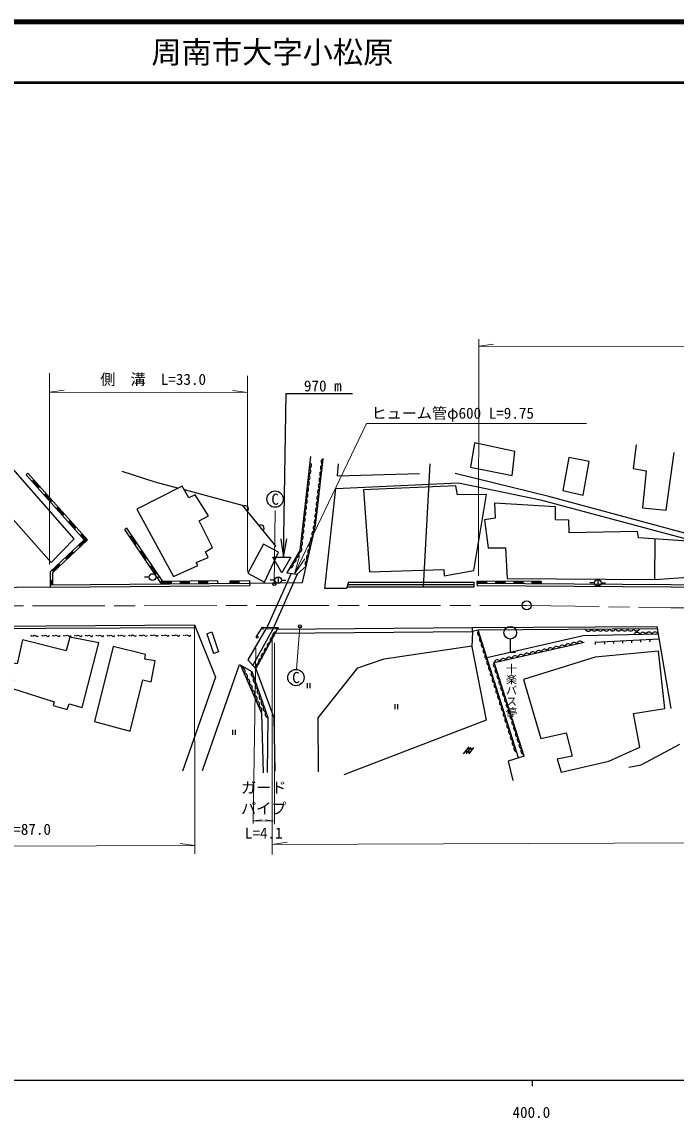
# Model space of a CAD drawing. Units: millimetres at full size, sheet at 1:1000; details may follow other scales. Extents: x 40000 to 680000, y 20000 to 380000.
# Drawn here: x 383617 to 491775, y 198715 to 380000 of the extents above; entities that cross this region are included whole.
import ezdxf
from ezdxf.enums import TextEntityAlignment as Align

# ---------------------------------------------------------------- set-up
doc = ezdxf.new("R2010")
doc.units = ezdxf.units.MM
doc.header["$LTSCALE"] = 1000
doc.linetypes.add('CHAIN', pattern=[18.5, 12, -1.5, 3.5, -1.5])
for name, color, linetype, lineweight in [('M-BGD', 7, 'Continuous', 25), ('M-BGD-EXST', 7, 'Continuous', 25), ('M-BMK', 2, 'CHAIN', 13), ('M-BMK-SRVR', 3, 'Continuous', 25), ('M-STR-HTXT', 7, 'Continuous', 13), ('M-TTL', 2, 'Continuous', 140), ('M-TTL-BAND', 7, 'Continuous', 25), ('M-TTL-LINE', 7, 'Continuous', 50)]:
    doc.layers.add(name, color=color, linetype=linetype, lineweight=lineweight)
doc.layers.add('M-BMK-HTXT', color=7, linetype='Continuous')
doc.layers.add('M-TTL-TXT', color=7, linetype='Continuous')
doc.styles.add('@ＭＳ ゴシック', font='')
doc.styles.add('ＭＳ ゴシック', font='')
doc.styles.get('@ＭＳ ゴシック').set_extended_font_data('@MS Gothic')
doc.styles.get('ＭＳ ゴシック').set_extended_font_data('MS Gothic')

# ---------------------------------------------------------------- blocks, each defined once
blk = doc.blocks.new('open_arrow')
at = {"color": 0, "linetype": 'Continuous', "lineweight": -2}
blk.add_lwpolyline([(7.5, 1.25), (0, 0), (7.5, -1.25)], dxfattribs=at)

msp = doc.modelspace()

# ---------------------------------------------------------------- hatches: boundary and pattern name
at = {"layer": 'M-BGD'}
for points in [[(385594, 304265), (385296, 303999), (386295, 302880), (386593, 303147)], [(387593, 302028), (387294, 301762), (388294, 300643), (388592, 300910)], [(389591, 299791), (389293, 299524), (390292, 298406), (390591, 298672)], [(391590, 297554), (391292, 297287), (392291, 296168), (392589, 296435)], [(393588, 295316), (393290, 295050), (393909, 294357), (392968, 293476), (393241, 293184), (394468, 294332)], [(401808, 295031), (401477, 294807), (402315, 293563), (402646, 293787)], [(392146, 292158), (391873, 292450), (390778, 291425), (391052, 291133)], [(403484, 292542), (403152, 292319), (403990, 291075), (404322, 291298)], [(389957, 290108), (389683, 290400), (388588, 289374), (388862, 289082)], [(405160, 290054), (404828, 289831), (405666, 288586), (405998, 288810)], [(388679, 287668), (388279, 287663), (388288, 286904), (388688, 286908)], [(408286, 287486), (406898, 287474), (406836, 287566), (406504, 287342), (406686, 287072), (408290, 287086)], [(411286, 287514), (409786, 287500), (409790, 287100), (411290, 287114)], [(414286, 287541), (412786, 287527), (412790, 287127), (414290, 287141)], [(419541, 287589), (418041, 287575), (418045, 287175), (419545, 287189)], [(460446, 287525), (458897, 287536), (458894, 287136), (460444, 287125)], [(463446, 287503), (461946, 287514), (461944, 287114), (463443, 287103)], [(466446, 287482), (464946, 287493), (464943, 287093), (466443, 287082)], [(469446, 287460), (467946, 287471), (467943, 287071), (469443, 287060)]]:
    msp.add_hatch(color=256, dxfattribs=at).paths.add_polyline_path(points)

# ---------------------------------------------------------------- linework, layer by layer
for p, q in [((451041, 306923), (449984, 286565)), ((384296, 305118), (384595, 305384)), ((385296, 303999), (385594, 304265)), ((386295, 302880), (386593, 303147)), ((387294, 301762), (387593, 302028)), ((388294, 300643), (388592, 300910)), ((389293, 299524), (389591, 299791)), ((390292, 298406), (390591, 298672)), ((391292, 297287), (391590, 297554)), ((392291, 296168), (392589, 296435)), ((400971, 296275), (400639, 296052)), ((406686, 287072), (400639, 296052)), ((393290, 295050), (393588, 295316)), ((401808, 295031), (401477, 294807)), ((402646, 293787), (402315, 293563)), ((488258, 294482), (488222, 287812)), ((391873, 292450), (392146, 292158)), ((392968, 293476), (393241, 293184)), ((403484, 292542), (403152, 292319)), ((389683, 290400), (389957, 290108)), ((390778, 291425), (391052, 291133)), ((404322, 291298), (403990, 291075)), ((388588, 289374), (388862, 289082)), ((405160, 290054), (404828, 289831)), ((405998, 288810), (405666, 288586)), ((428115, 288784), (424007, 279597)), ((429153, 288657), (425089, 279566)), ((388279, 287663), (388679, 287668)), ((388288, 286904), (421272, 287205)), ((388288, 286904), (388292, 286504)), ((388292, 286504), (421276, 286805)), ((404656, 288193), (403906, 288193)), ((405756, 288193), (406506, 288193)), ((406836, 287566), (406504, 287342)), ((408286, 287486), (408290, 287086)), ((409786, 287500), (409790, 287100)), ((411286, 287514), (411290, 287114)), ((412786, 287527), (412790, 287127)), ((414286, 287541), (414290, 287141)), ((415927, 287556), (415931, 287156)), ((418041, 287575), (421269, 287605)), ((418045, 287175), (418041, 287575)), ((419545, 287189), (419541, 287589)), ((421269, 287605), (421272, 287205)), ((421272, 287205), (421276, 286805)), ((425425, 287665), (424675, 287665)), ((425975, 288215), (425975, 287115)), ((426525, 287665), (427275, 287665)), ((437348, 286565), (458401, 286565)), ((437475, 286965), (458401, 286965)), ((437602, 287365), (458401, 287365)), ((458401, 286565), (458401, 287365)), ((458894, 287136), (458891, 286736)), ((458894, 287136), (458897, 287536)), ((469446, 287460), (458897, 287536)), ((460446, 287525), (460444, 287125)), ((461946, 287514), (461944, 287114)), ((463446, 287503), (463443, 287103)), ((464946, 287493), (464943, 287093)), ((466446, 287482), (466443, 287082)), ((467946, 287471), (467943, 287071)), ((469446, 287460), (469443, 287060)), ((478276, 287220), (477526, 287220)), ((478826, 287770), (478826, 286670)), ((479376, 287220), (480126, 287220)), ((412173, 280262), (412175, 279862)), ((425089, 279566), (421789, 273597)), ((425728, 279548), (458134, 279821)), ((458134, 279821), (488588, 280021)), ((458139, 279171), (458134, 279821)), ((465725, 258293), (459066, 279427)), ((488588, 280021), (490919, 266471)), ((414188, 278821), (415031, 279105)), ((414188, 278821), (415296, 275533)), ((415031, 279105), (416139, 275817)), ((425538, 278896), (458139, 279171)), ((461714, 274083), (476564, 277427)), ((464352, 277939), (464352, 275764)), ((478338, 277427), (488943, 277960)), ((478476, 277034), (478456, 277433)), ((479974, 277109), (479954, 277508)), ((481473, 277184), (481453, 277584)), ((482971, 277259), (482951, 277659)), ((484469, 277335), (484449, 277734)), ((485967, 277410), (485947, 277809)), ((487465, 277485), (487445, 277885)), ((416139, 275817), (415296, 275533)), ((464352, 275764), (465241, 275764)), ((466664, 258595), (461714, 274083)), ((430777, 270625), (430777, 269842)), ((431244, 270625), (431244, 269842)), ((445272, 267142), (445272, 266359)), ((445738, 267142), (445738, 266359)), ((418426, 262906), (418426, 262123)), ((418893, 262906), (418893, 262123)), ((456603, 258943), (457550, 260117)), ((456999, 259163), (457217, 259433)), ((457086, 258973), (457915, 260028)), ((457404, 259665), (457622, 259935)), ((457415, 259106), (457633, 259376)), ((457570, 258963), (458340, 259979)), ((457812, 259598), (458030, 259868))]:
    msp.add_line(p, q, dxfattribs=at)
for points in [[(426883, 291493), (427301, 318547), (438280, 318547)], [(485156, 310076), (484667, 306128), (486853, 305748), (486205, 299634), (490145, 299232), (491441, 308807)], [(388292, 286504), (371610, 286369), (340361, 286087), (332241, 286007), (329511, 286516), (326981, 289492), (327678, 301175), (328655, 306974)], [(379207, 301017), (388471, 290595), (392231, 294492), (381346, 306947)], [(421272, 287205), (429997, 287272), (432166, 296712), (433433, 307745)], [(431347, 308139), (429584, 292604), (427440, 288867), (429153, 288657), (430627, 290014)], [(435919, 306933), (435758, 304922), (449344, 305304)], [(384296, 305118), (393909, 294357), (388263, 289069), (388288, 286904)], [(384595, 305384), (394468, 294332), (388665, 288898), (388688, 286908)], [(400139, 305683), (405592, 303955), (409508, 302911)], [(551522, 302494), (528177, 300325), (521138, 298950), (512570, 296150), (497297, 294373), (470753, 301499), (455243, 305331)], [(437602, 287365), (437262, 286294), (433722, 286294), (435534, 302818), (455818, 303770), (469354, 300954), (496766, 293622), (513037, 295468), (521721, 297965), (528020, 299470), (551249, 301424), (556451, 297235), (557026, 290792)], [(410433, 302665), (420056, 300100), (425606, 293248)], [(415927, 287556), (406898, 287474), (400971, 296275)], [(565453, 292168), (553089, 290149), (539570, 288057), (532115, 287372), (527414, 287065), (514620, 286445), (508492, 286303), (498953, 286448), (458891, 286736)], [(565392, 292563), (553027, 290545), (539521, 288454), (532084, 287771), (527391, 287465), (514606, 286845), (508491, 286703), (498957, 286848), (458894, 287136)], [(326080, 278370), (327781, 279867), (351881, 279928), (387549, 280111), (412173, 280262)], [(326309, 278039), (327932, 279467), (351883, 279528), (387551, 279711), (412175, 279862)], [(412173, 280262), (415637, 271620), (410177, 256099)], [(425728, 279548), (423927, 279600), (420976, 274505), (422315, 273010), (425895, 279549)], [(422404, 278335), (423374, 279888), (425857, 279847)], [(488657, 279622), (459066, 279427), (458139, 279171)], [(385405, 278437), (385700, 278562), (386120, 278347), (386353, 278493)], [(387205, 278443), (387500, 278567), (387920, 278353), (388153, 278499)], [(389005, 278449), (389300, 278573), (389720, 278358), (389953, 278504)], [(390805, 278454), (391100, 278578), (391520, 278364), (391753, 278510)], [(392605, 278460), (392900, 278584), (393320, 278369), (393553, 278515)], [(394405, 278465), (394700, 278590), (395120, 278375), (395353, 278521)], [(396205, 278471), (396500, 278595), (396920, 278380), (397153, 278527)], [(398005, 278476), (398300, 278601), (398720, 278386), (398953, 278532)], [(399805, 278482), (400100, 278606), (400520, 278391), (400753, 278538)], [(401605, 278487), (401900, 278612), (402320, 278397), (402553, 278543)], [(403405, 278493), (403700, 278617), (404120, 278402), (404353, 278549)], [(405205, 278498), (405500, 278623), (405920, 278408), (406153, 278554)], [(407005, 278504), (407300, 278628), (407720, 278414), (407953, 278560)], [(408805, 278510), (409100, 278634), (409520, 278419), (409753, 278565)], [(410605, 278515), (410900, 278639), (411320, 278425), (411553, 278571)], [(458139, 279171), (458022, 276628), (460376, 264542), (436826, 255483)], [(460495, 274894), (476395, 278499), (488796, 278816)], [(432646, 256000), (432606, 264933), (439157, 273205), (443515, 274677), (458031, 276826)], [(413489, 256189), (419600, 273711), (421644, 272581), (424288, 264987), (424140, 255845)], [(423558, 255795), (423276, 265645), (419834, 273582)], [(422315, 273010), (425270, 264988), (425437, 256095)], [(483949, 256765), (486003, 257144), (492403, 260551)], [(466664, 258595), (464013, 257744), (464770, 254544)]]:
    msp.add_lwpolyline(points, dxfattribs=at)
for points in [[(458431, 310380), (457759, 306378), (464652, 304972), (465142, 308934)], [(474053, 307980), (473027, 302480), (476420, 301710), (477418, 307296)], [(410128, 303223), (402595, 299438), (408706, 288279), (412699, 290089), (412411, 290624), (414387, 291447), (413975, 292373), (415107, 293093), (412925, 297475), (414469, 298298), (412287, 301781), (411193, 301275)], [(440085, 302602), (441091, 289059), (453362, 289437), (453419, 288415), (458318, 289279), (460440, 301871), (455611, 301808), (455369, 303256)], [(461756, 300396), (461841, 297904), (460109, 297647), (460706, 292996), (463596, 293038), (463822, 287944), (488271, 287812), (494510, 288207), (493746, 294121), (485554, 294661), (485409, 295740), (474125, 295503), (474058, 297574), (471838, 297640), (471815, 299824)], [(426067, 292308), (423538, 293653), (420957, 288817), (423708, 287370)], [(426585, 288895), (425085, 291493), (428085, 291493)], [(396325, 277298), (391535, 278239), (390952, 275981), (383726, 277807), (382816, 273833), (382182, 273953), (381616, 271330), (382213, 271199), (381870, 269794), (388960, 267574), (388774, 266974), (391106, 266305), (391401, 267200), (393588, 266614)], [(398719, 276730), (395594, 264287), (401536, 262695), (403634, 271217), (404970, 270837), (405654, 274329), (403939, 274630), (404067, 275387)], [(466560, 271238), (469395, 261518), (473607, 262409), (474581, 258575), (472091, 258049), (472759, 255904), (480663, 257745), (485806, 260032), (484713, 265639), (489921, 266435), (488848, 275935), (478400, 274923)]]:
    msp.add_lwpolyline(points, close=True, dxfattribs=at)
for centre, radius in [((405206, 288193), 550), ((425975, 287665), 550), ((478826, 287220), 550), ((423457, 279737), 150), ((425855, 279697), 150), ((464352, 278989), 1050), ((385174, 278475), 50), ((386974, 278480), 50), ((388774, 278486), 50), ((390574, 278491), 50), ((392374, 278497), 50), ((394174, 278503), 50), ((395974, 278508), 50), ((397774, 278514), 50), ((399574, 278519), 50), ((401374, 278525), 50), ((403174, 278530), 50), ((404974, 278536), 50), ((406774, 278541), 50), ((408574, 278547), 50), ((410374, 278552), 50), ((422531, 278256), 150)]:
    msp.add_circle(centre, radius, dxfattribs=at)
for centre, radius, start, end in [((430913, 306678), 567, 291.59503, 55.45006), ((433528, 306240), 567, 111.52329, 235.37832), ((433642, 307233), 567, 111.52329, 235.37832), ((430688, 304691), 567, 291.59503, 55.45006), ((430800, 305685), 567, 291.59503, 55.45006), ((433300, 304253), 567, 111.52329, 235.37832), ((433414, 305246), 567, 111.52329, 235.37832), ((430462, 302704), 567, 291.59503, 55.45006), ((430575, 303698), 567, 291.59503, 55.45006), ((433072, 302266), 567, 111.52329, 235.37832), ((433186, 303259), 567, 111.52329, 235.37832), ((430236, 300717), 567, 291.59503, 55.45006), ((430349, 301710), 567, 291.59503, 55.45006), ((432958, 301272), 567, 111.52329, 235.37832), ((420559, 299479), 500, 309.00893, 129.00893), ((430011, 298729), 567, 291.59503, 55.45006), ((430124, 299723), 567, 291.59503, 55.45006), ((432730, 299285), 567, 111.52329, 235.37832), ((432844, 300279), 567, 111.52329, 235.37832), ((429898, 297736), 567, 291.59503, 55.45006), ((432502, 297298), 567, 111.52329, 235.37832), ((432616, 298292), 567, 111.52329, 235.37832), ((423146, 296285), 500, 309.00893, 129.00893), ((429672, 295749), 567, 291.59503, 55.45006), ((429785, 296742), 567, 291.59503, 55.45006), ((432119, 295315), 567, 105.13314, 228.98817), ((432343, 296289), 567, 106.6803, 228.98817), ((429447, 293761), 567, 291.59503, 55.45006), ((429559, 294755), 567, 291.59503, 55.45006), ((431671, 293365), 567, 105.13314, 228.98817), ((431895, 294340), 567, 105.13314, 228.98817), ((428921, 291986), 567, 268.22782, 32.08284), ((429396, 292796), 509, 270.60715, 59.42057), ((431223, 291416), 567, 105.13314, 228.98817), ((431447, 292391), 567, 105.13314, 228.98817), ((427926, 290251), 567, 268.22782, 32.08284), ((428424, 291119), 567, 268.22782, 32.08284), ((430999, 290442), 567, 105.13314, 228.98817), ((459519, 278880), 567, 135.56145, 259.41648), ((477263, 279814), 567, 208.44887, 332.30389), ((478262, 279820), 567, 208.44887, 332.30389), ((479262, 279827), 567, 208.44887, 332.30389), ((480262, 279833), 567, 208.44887, 332.30389), ((481262, 279840), 567, 208.44887, 332.30389), ((482262, 279846), 567, 208.44887, 332.30389), ((483262, 279853), 567, 208.44887, 332.30389), ((484262, 279860), 567, 208.44887, 332.30389), ((485262, 279866), 567, 208.44887, 332.30389), ((424710, 276829), 567, 89.37631, 213.23134), ((425190, 277706), 567, 89.37631, 213.23134), ((425670, 278583), 567, 89.37631, 213.23134), ((459819, 277926), 567, 135.56145, 259.41648), ((460120, 276972), 567, 135.56145, 259.41648), ((475918, 277008), 567, 40.76189, 164.61692), ((485304, 278460), 567, 29.53882, 153.39385), ((486303, 278486), 567, 29.53882, 153.39385), ((487303, 278511), 567, 29.53882, 153.39385), ((488303, 278537), 567, 29.53882, 153.39385), ((423750, 275075), 567, 89.37631, 213.23134), ((424230, 275952), 567, 89.37631, 213.23134), ((460420, 276018), 567, 135.56145, 259.41648), ((467138, 275031), 567, 40.76189, 164.61692), ((468113, 275251), 567, 40.76189, 164.61692), ((469089, 275471), 567, 40.76189, 164.61692), ((470065, 275690), 567, 40.76189, 164.61692), ((471040, 275910), 567, 40.76189, 164.61692), ((472016, 276130), 567, 40.76189, 164.61692), ((472991, 276349), 567, 40.76189, 164.61692), ((473967, 276569), 567, 40.76189, 164.61692), ((474942, 276789), 567, 40.76189, 164.61692), ((422789, 273320), 567, 89.37631, 213.23134), ((423270, 274197), 567, 89.37631, 213.23134), ((460721, 275065), 567, 135.56145, 259.41648), ((461021, 274111), 567, 135.56145, 259.41648), ((462120, 273688), 567, 135.79803, 259.65305), ((462260, 273933), 567, 40.76189, 164.61692), ((463236, 274153), 567, 40.76189, 164.61692), ((464211, 274372), 567, 40.76189, 164.61692), ((465187, 274592), 567, 40.76189, 164.61692), ((466162, 274812), 567, 40.76189, 164.61692), ((419950, 272644), 567, 321.51849, 85.37352), ((420348, 271726), 567, 321.51849, 85.37352), ((422074, 272158), 567, 137.26697, 261.122), ((461322, 273157), 567, 135.56145, 259.41648), ((461622, 272203), 567, 135.56145, 259.41648), ((462424, 272736), 567, 135.79803, 259.65305), ((462729, 271783), 567, 135.79803, 259.65305), ((420746, 270809), 567, 321.51849, 85.37352), ((421144, 269891), 567, 321.51849, 85.37352), ((422403, 271213), 567, 137.26697, 261.122), ((422731, 270269), 567, 137.26697, 261.122), ((461923, 271249), 567, 135.56145, 259.41648), ((462223, 270296), 567, 135.56145, 259.41648), ((463033, 270831), 567, 135.79803, 259.65305), ((463338, 269878), 567, 135.79803, 259.65305), ((421542, 268974), 567, 321.51849, 85.37352), ((421939, 268057), 567, 321.51849, 85.37352), ((423060, 269325), 567, 137.26697, 261.122), ((423389, 268380), 567, 137.26697, 261.122), ((462524, 269342), 567, 135.56145, 259.41648), ((462824, 268388), 567, 135.56145, 259.41648), ((463642, 268926), 567, 135.79803, 259.65305), ((463947, 267973), 567, 135.79803, 259.65305), ((422337, 267139), 567, 321.51849, 85.37352), ((422735, 266222), 567, 321.51849, 85.37352), ((423718, 267436), 567, 137.26697, 261.122), ((424047, 266491), 567, 137.26697, 261.122), ((463125, 267434), 567, 135.56145, 259.41648), ((463425, 266481), 567, 135.56145, 259.41648), ((464251, 267021), 567, 135.79803, 259.65305), ((424375, 265547), 567, 137.26697, 261.122), ((463726, 265527), 567, 135.56145, 259.41648), ((464026, 264573), 567, 135.56145, 259.41648), ((464556, 266068), 567, 135.79803, 259.65305), ((464860, 265116), 567, 135.79803, 259.65305), ((464327, 263619), 567, 135.56145, 259.41648), ((464627, 262666), 567, 135.56145, 259.41648), ((465164, 264163), 567, 135.79803, 259.65305), ((465469, 263210), 567, 135.79803, 259.65305), ((464928, 261712), 567, 135.56145, 259.41648), ((465228, 260758), 567, 135.56145, 259.41648), ((465773, 262258), 567, 135.79803, 259.65305), ((466078, 261305), 567, 135.79803, 259.65305), ((465529, 259804), 567, 135.56145, 259.41648), ((466382, 260353), 567, 135.79803, 259.65305), ((466687, 259400), 567, 135.79803, 259.65305)]:
    msp.add_arc(centre, radius, start, end, dxfattribs=at)
at = {"layer": 'M-BGD-EXST'}
for centre, radius in [((425484, 301074), 1350), ((425336, 287034), 250), ((429570, 280030), 250), ((428922, 271574), 1350)]:
    msp.add_circle(centre, radius, dxfattribs=at)
at = {"layer": 'M-BMK'}
msp.add_lwpolyline([(65887, 281302), (68560, 280904), (72189, 280403), (74956, 280138), (78159, 279965), (83839, 279788), (89823, 279825), (166388, 280542), (251113, 281236), (294275, 281931), (266881, 281365), (366851, 283430), (467080, 283497), (490936, 283125), (509824, 283032), (517155, 283043), (525524, 283411), (536258, 284358), (549868, 286079), (558715, 287457), (565977, 288788)], dxfattribs=at)
at = {"layer": 'M-BMK-SRVR'}
msp.add_circle((467080, 283497), 750, dxfattribs=at)
msp.add_circle((467080, 283497), 750, dxfattribs=at)
at = {"layer": 'M-STR-HTXT'}
for p, q in [((459084, 288382), (459155, 327545)), ((459153, 326369), (461585, 326706)), ((560214, 326186), (459153, 326369)), ((388161, 290292), (388162, 321889)), ((420941, 321495), (420905, 289120)), ((388162, 318745), (390593, 319084)), ((388162, 318745), (420938, 318709)), ((420938, 318709), (418507, 319054)), ((425336, 287034), (425465, 299205)), ((412205, 242430), (412175, 279862)), ((429570, 280030), (429025, 272920)), ((425019, 242287), (424971, 278534)), ((421837, 247406), (422316, 276428)), ((425373, 277319), (425370, 247309)), ((421845, 247869), (423364, 248057)), ((425370, 247811), (421845, 247869)), ((425370, 247811), (423858, 248049)), ((412204, 243790), (326079, 243484)), ((412204, 243790), (409772, 244123)), ((572835, 244513), (425017, 243971)), ((425017, 243971), (427447, 244322))]:
    msp.add_line(p, q, dxfattribs=at)
msp.add_lwpolyline([(428667, 288716), (440617, 313567), (476952, 313567)], dxfattribs=at)
at = {"layer": 'M-TTL'}
msp.add_line((680000, 380000), (40000, 380000), dxfattribs=at)
at = {"layer": 'M-TTL-BAND'}
for p, q in [((40000, 205000), (579000, 205000)), ((468000, 205000), (468000, 204000))]:
    msp.add_line(p, q, dxfattribs=at)
at = {"layer": 'M-TTL-LINE'}
msp.add_line((40000, 370000), (680000, 370000), dxfattribs=at)

# ---------------------------------------------------------------- block references
at = {"layer": 'M-BGD', "xscale": 400, "yscale": 400, "rotation": 89.1}
msp.add_blockref('open_arrow', (426883, 291493), dxfattribs=at)
at = {"layer": 'M-STR-HTXT', "xscale": 400, "yscale": 400, "rotation": 64.3}
msp.add_blockref('open_arrow', (428667, 288716), dxfattribs=at)

# ---------------------------------------------------------------- texts
at = {"layer": 'M-BGD', "style": 'ＭＳ ゴシック'}
msp.add_text('970 m', height=1833, dxfattribs=at).set_placement((430246, 318334), align=Align.BOTTOM_LEFT)
at = {"layer": 'M-BGD-EXST', "style": 'ＭＳ ゴシック'}
for p in [(425484, 301074), (428922, 271574)]:
    msp.add_text('C', height=1833, dxfattribs=at).set_placement(p, align=Align.MIDDLE_CENTER)
at = {"layer": 'M-BMK-HTXT', "style": '@ＭＳ ゴシック'}
msp.add_text('十楽バス停', height=1320, rotation=270, dxfattribs=at).set_placement((463459, 273965), align=Align.BOTTOM_LEFT)
at = {"layer": 'M-STR-HTXT', "style": 'ＭＳ ゴシック'}
for s, p in [('側\u3000溝\u3000L=33.0', (405317, 319423)), ('ガード', (423607, 251898)), ('パイプ', (423607, 248449)), ('側\u3000溝\u3000L=87.0', (379681, 245012)), ('L=4.1', (423607, 244384))]:
    msp.add_text(s, height=1833, dxfattribs=at).set_placement(p, align=Align.BOTTOM_CENTER)
msp.add_text('ヒューム管φ600 L=9.75', height=1833, dxfattribs=at).set_placement((441408, 313828), align=Align.BOTTOM_LEFT)
at = {"layer": 'M-TTL-BAND', "style": 'ＭＳ ゴシック'}
msp.add_text('400.0', height=1833, dxfattribs=at).set_placement((467844, 198195), align=Align.BOTTOM_CENTER)
at = {"layer": 'M-TTL-TXT', "style": 'ＭＳ ゴシック'}
msp.add_text('周南市大字小松原', height=3666, dxfattribs=at).set_placement((405024, 375000), align=Align.MIDDLE_LEFT)

doc.saveas('drawing.dxf')
